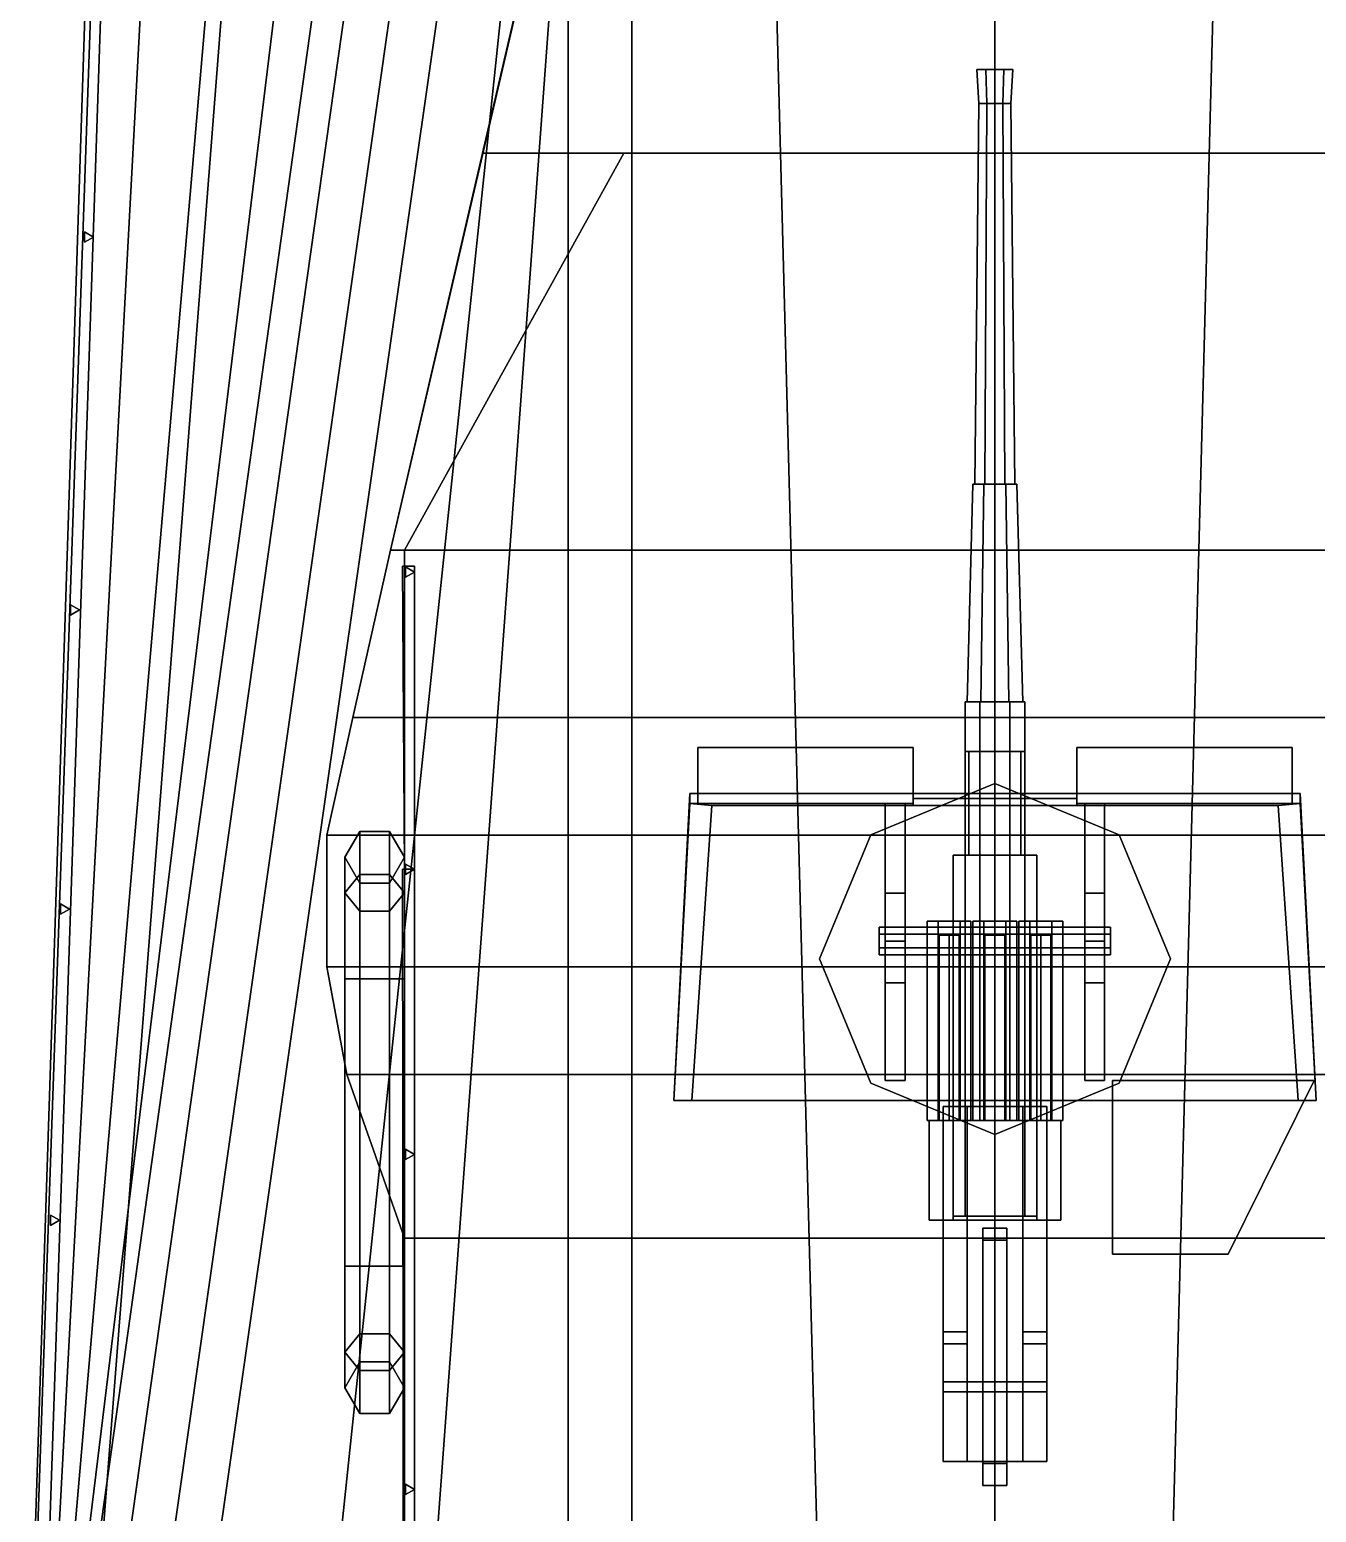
# Model space of a CAD drawing. Header units: millimetres. Extents: x -5 to 5, y -53 to 71.
# Drawn here: x -4.84 to 1.61, y 24.94 to 32.37 of the extents above; entities that cross this region are included whole.
import ezdxf

# ---------------------------------------------------------------- set-up
doc = ezdxf.new("R2010")
doc.units = ezdxf.units.MM
for name, color, linetype in [('boat', 3, 'Continuous'), ('gun', 1, 'Continuous'), ('r2', 6, 'Continuous'), ('sleeve', 5, 'Continuous'), ('turret', 2, 'Continuous')]:
    doc.layers.add(name, color=color, linetype=linetype)

msp = doc.modelspace()

# ---------------------------------------------------------------- linework, layer by layer
for points in [[(-2.57, 31.75, 7.61), (-1.96, 34.37, 8.42), (-2.36, 32.64, 8.26), (-3.03, 29.76, 7.5)], [(-3.03, 29.76, 7.5), (-2.36, 32.64, 8.26), (-1.96, 34.37, 8.42), (-2.57, 31.75, 7.61)], [(-2.57, 31.75, 7.61), (-1.96, 34.37, 8.42), (1.96, 34.37, 8.42), (2.57, 31.75, 7.61)], [(2.57, 31.75, 7.61), (1.96, 34.37, 8.42), (-1.96, 34.37, 8.42), (-2.57, 31.75, 7.61)], [(-4.53, 33.46, 5.33), (-4.23, 33.46, 4.51), (-4.74, 23.96, 4.15), (-4.84, 23.96, 5.29)], [(-3.8, 33.46, 5.48), (-4.53, 33.46, 5.33), (-4.84, 23.96, 5.29), (-4.54, 23.96, 5.34)], [(-4.23, 33.46, 4.51), (-3.87, 33.46, 3.31), (-4.69, 23.96, 2.83), (-4.74, 23.96, 4.15)], [(-3.87, 33.46, 3.31), (-3.49, 33.46, 1.33), (-4.65, 23.96, 1.33), (-4.69, 23.96, 2.83)], [(-3.49, 33.46, 1.33), (-3.28, 33.46, 0.07), (-4.61, 23.96, 0.07), (-4.65, 23.96, 1.33)], [(-3.28, 33.46, 0.07), (-3.12, 33.46, -0.54), (-4.46, 23.96, -0.54), (-4.61, 23.96, 0.07)], [(-2.14, 33.46, 5.55), (-3.8, 33.46, 5.48), (-4.54, 23.96, 5.34), (-2.14, 23.96, 5.44)], [(-3.12, 33.46, -0.54), (-2.89, 33.46, -1.2), (-4.24, 23.96, -1.2), (-4.46, 23.96, -0.54)], [(-2.89, 33.46, -1.2), (-2.65, 33.46, -1.58), (-4.01, 23.96, -1.58), (-4.24, 23.96, -1.2)], [(-2.65, 33.46, -1.58), (-2.37, 33.46, -1.92), (-3.37, 23.96, -2.08), (-4.01, 23.96, -1.58)], [(-2.37, 33.46, -1.92), (-2.16, 33.46, -2.13), (-2.86, 23.96, -2.34), (-3.37, 23.96, -2.08)], [(-2.16, 33.46, -2.13), (-1.82, 33.46, -2.34), (-1.82, 23.96, -2.62), (-2.86, 23.96, -2.34)], [(0, 33.46, 5.6), (-2.14, 33.46, 5.55), (-2.14, 23.96, 5.44), (0, 23.96, 5.46)], [(-1.82, 33.46, -2.34), (-1.12, 33.46, -2.65), (-0.87, 23.96, -2.79), (-1.82, 23.96, -2.62)], [(0, 23.96, -2.91), (-0.87, 23.96, -2.79), (-1.12, 33.46, -2.65), (0, 33.46, -2.91)], [(0, 33.46, -2.91), (1.12, 33.46, -2.65), (0.87, 23.96, -2.79), (0, 23.96, -2.91)], [(0, 23.96, 5.46), (2.14, 23.96, 5.44), (2.14, 33.46, 5.55), (0, 33.46, 5.6)], [(1.82, 23.96, -2.62), (0.87, 23.96, -2.79), (1.12, 33.46, -2.65), (1.82, 33.46, -2.34)], [(3.03, 29.76, 7.5), (2.57, 31.75, 7.61), (-2.57, 31.75, 7.61), (-3.03, 29.76, 7.5)], [(-3.03, 29.76, 7.5), (-2.57, 31.75, 7.61), (2.57, 31.75, 7.61), (3.03, 29.76, 7.5)], [(-1.86, 31.75, 7.61), (-1.86, 31.75, 5.45), (-2.96, 29.76, 5.45), (-2.96, 29.76, 7.5)], [(1.86, 31.75, 7.61), (1.86, 31.75, 5.45), (-1.86, 31.75, 5.45), (-1.86, 31.75, 7.61)], [(-3.22, 28.92, 7.5), (-3.03, 29.76, 7.5), (3.03, 29.76, 7.5), (3.22, 28.92, 7.5)], [(3.22, 28.92, 7.5), (3.03, 29.76, 7.5), (-3.03, 29.76, 7.5), (-3.22, 28.92, 7.5)], [(-2.96, 29.76, 7.5), (-2.96, 29.76, 5.45), (2.96, 29.76, 5.45), (2.96, 29.76, 7.5)], [(-2.96, 29.76, 7.5), (-2.96, 29.76, 5.45), (-2.96, 19.61, 5.32), (-2.96, 19.61, 7.5)], [(2.96, 29.76, 7.5), (2.96, 29.76, 5.45), (-2.96, 29.76, 5.45), (-2.96, 29.76, 7.5)], [(3.35, 28.33, 7.5), (3.22, 28.92, 7.5), (-3.22, 28.92, 7.5), (-3.35, 28.33, 7.5)], [(-3.35, 28.33, 7.5), (-3.22, 28.92, 7.5), (3.22, 28.92, 7.5), (3.35, 28.33, 7.5)], [(3.35, 27.67, 7.5), (3.35, 28.33, 7.5), (-3.35, 28.33, 7.5), (-3.35, 27.67, 7.5)], [(-3.35, 27.67, 7.5), (-3.35, 28.33, 7.5), (3.35, 28.33, 7.5), (3.35, 27.67, 7.5)], [(-3.25, 27.13, 7.5), (-3.35, 27.67, 7.5), (3.35, 27.67, 7.5), (3.25, 27.13, 7.5)], [(3.25, 27.13, 7.5), (3.35, 27.67, 7.5), (-3.35, 27.67, 7.5), (-3.25, 27.13, 7.5)], [(-2.96, 26.31, 7.5), (-3.25, 27.13, 7.5), (3.25, 27.13, 7.5), (2.96, 26.31, 7.5)], [(2.96, 26.31, 7.5), (3.25, 27.13, 7.5), (-3.25, 27.13, 7.5), (-2.96, 26.31, 7.5)], [(2.96, 22.11, 7.5), (2.96, 26.31, 7.5), (-2.96, 26.31, 7.5), (-2.96, 22.11, 7.5)]]:
    msp.add_3dface(points)
at = {"layer": 'boat'}
for points in [[(-3.26, 28.22, 6.27), (-3.185, 28.3499, 6.27), (-3.185, 28.1332, 5.7468), (-3.26, 28.0413, 5.8387)], [(-3.26, 28.0413, 6.7013), (-3.185, 28.1332, 6.7932), (-3.185, 28.3499, 6.27), (-3.26, 28.22, 6.27)], [(-3.185, 28.3499, 6.27), (-3.035, 28.3499, 6.27), (-3.035, 28.1332, 5.7468), (-3.185, 28.1332, 5.7468)], [(-3.185, 28.1332, 6.7932), (-3.035, 28.1332, 6.7932), (-3.035, 28.3499, 6.27), (-3.185, 28.3499, 6.27)], [(-3.035, 28.3499, 6.27), (-2.96, 28.22, 6.27), (-2.96, 28.0413, 5.8387), (-3.035, 28.1332, 5.7468)], [(-3.035, 28.1332, 6.7932), (-2.96, 28.0413, 6.7013), (-2.96, 28.22, 6.27), (-3.035, 28.3499, 6.27)], [(-3.185, 28.0901, 6.27), (-3.26, 28.22, 6.27), (-3.26, 28.0413, 5.8387), (-3.185, 27.9495, 5.9305)], [(-3.185, 27.9495, 6.6095), (-3.26, 28.0413, 6.7013), (-3.26, 28.22, 6.27), (-3.185, 28.0901, 6.27)], [(-2.96, 28.22, 6.27), (-3.035, 28.0901, 6.27), (-3.035, 27.9495, 5.9305), (-2.96, 28.0413, 5.8387)], [(-2.96, 28.0413, 6.7013), (-3.035, 27.9495, 6.6095), (-3.035, 28.0901, 6.27), (-2.96, 28.22, 6.27)], [(-3.26, 28.0413, 5.8387), (-3.185, 28.1332, 5.7468), (-3.185, 27.61, 5.5301), (-3.26, 27.61, 5.66)], [(-3.26, 27.61, 6.88), (-3.185, 27.61, 7.0099), (-3.185, 28.1332, 6.7932), (-3.26, 28.0413, 6.7013)], [(-3.185, 28.1332, 5.7468), (-3.035, 28.1332, 5.7468), (-3.035, 27.61, 5.5301), (-3.185, 27.61, 5.5301)], [(-3.185, 27.61, 7.0099), (-3.035, 27.61, 7.0099), (-3.035, 28.1332, 6.7932), (-3.185, 28.1332, 6.7932)], [(-3.035, 28.1332, 5.7468), (-2.96, 28.0413, 5.8387), (-2.96, 27.61, 5.66), (-3.035, 27.61, 5.5301)], [(-3.035, 27.61, 7.0099), (-2.96, 27.61, 6.88), (-2.96, 28.0413, 6.7013), (-3.035, 28.1332, 6.7932)], [(-3.185, 27.9495, 5.9305), (-3.26, 28.0413, 5.8387), (-3.26, 27.61, 5.66), (-3.185, 27.61, 5.7899)], [(-3.185, 27.61, 6.7501), (-3.26, 27.61, 6.88), (-3.26, 28.0413, 6.7013), (-3.185, 27.9495, 6.6095)], [(-3.035, 28.0901, 6.27), (-3.185, 28.0901, 6.27), (-3.185, 27.9495, 5.9305), (-3.035, 27.9495, 5.9305)], [(-3.035, 27.9495, 6.6095), (-3.185, 27.9495, 6.6095), (-3.185, 28.0901, 6.27), (-3.035, 28.0901, 6.27)], [(-3.035, 28.0901, 6.27), (-3.035, 27.9495, 5.9305), (-3.035, 27.9495, 6.6095), (-3.035, 28.0901, 6.27)], [(-3.035, 28.0901, 6.27), (-3.035, 27.9495, 6.6095), (-3.035, 27.9495, 5.9305), (-3.035, 28.0901, 6.27)], [(-2.96, 28.0413, 5.8387), (-3.035, 27.9495, 5.9305), (-3.035, 27.61, 5.7899), (-2.96, 27.61, 5.66)], [(-2.96, 27.61, 6.88), (-3.035, 27.61, 6.7501), (-3.035, 27.9495, 6.6095), (-2.96, 28.0413, 6.7013)], [(-3.035, 27.9495, 5.9305), (-3.185, 27.9495, 5.9305), (-3.185, 27.61, 5.7899), (-3.035, 27.61, 5.7899)], [(-3.035, 27.61, 6.7501), (-3.185, 27.61, 6.7501), (-3.185, 27.9495, 6.6095), (-3.035, 27.9495, 6.6095)], [(-3.035, 27.9495, 5.9305), (-3.035, 27.61, 5.7899), (-3.035, 27.61, 6.7501), (-3.035, 27.9495, 6.6095)], [(-3.035, 27.9495, 6.6095), (-3.035, 27.61, 6.7501), (-3.035, 27.61, 5.7899), (-3.035, 27.9495, 5.9305)], [(-3.26, 26.17, 5.66), (-3.185, 26.17, 5.7899), (-3.185, 27.61, 5.7899), (-3.26, 27.61, 5.66)], [(-3.185, 26.17, 5.5301), (-3.26, 26.17, 5.66), (-3.26, 27.61, 5.66), (-3.185, 27.61, 5.5301)], [(-3.26, 26.17, 6.88), (-3.185, 26.17, 7.0099), (-3.185, 27.61, 7.0099), (-3.26, 27.61, 6.88)], [(-3.185, 26.17, 6.7501), (-3.26, 26.17, 6.88), (-3.26, 27.61, 6.88), (-3.185, 27.61, 6.7501)], [(-3.185, 26.17, 5.7899), (-3.035, 26.17, 5.7899), (-3.035, 27.61, 5.7899), (-3.185, 27.61, 5.7899)], [(-3.035, 26.17, 5.5301), (-3.185, 26.17, 5.5301), (-3.185, 27.61, 5.5301), (-3.035, 27.61, 5.5301)], [(-3.035, 26.17, 6.7501), (-3.185, 26.17, 6.7501), (-3.185, 27.61, 6.7501), (-3.035, 27.61, 6.7501)], [(-3.185, 26.17, 7.0099), (-3.035, 26.17, 7.0099), (-3.035, 27.61, 7.0099), (-3.185, 27.61, 7.0099)], [(-3.035, 26.17, 5.7899), (-3.035, 27.61, 5.7899), (-3.035, 27.61, 6.7501), (-3.035, 26.17, 6.7501)], [(-3.035, 26.17, 6.7501), (-3.035, 27.61, 6.7501), (-3.035, 27.61, 5.7899), (-3.035, 26.17, 5.7899)], [(-3.035, 26.17, 5.7899), (-2.96, 26.17, 5.66), (-2.96, 27.61, 5.66), (-3.035, 27.61, 5.7899)], [(-2.96, 26.17, 5.66), (-3.035, 26.17, 5.5301), (-3.035, 27.61, 5.5301), (-2.96, 27.61, 5.66)], [(-3.035, 26.17, 7.0099), (-2.96, 26.17, 6.88), (-2.96, 27.61, 6.88), (-3.035, 27.61, 7.0099)], [(-2.96, 26.17, 6.88), (-3.035, 26.17, 6.7501), (-3.035, 27.61, 6.7501), (-2.96, 27.61, 6.88)], [(-3.185, 25.8305, 6.6095), (-3.26, 25.7387, 6.7013), (-3.26, 26.17, 6.88), (-3.185, 26.17, 6.7501)], [(-3.185, 26.17, 5.7899), (-3.26, 26.17, 5.66), (-3.26, 25.7387, 5.8387), (-3.185, 25.8305, 5.9305)], [(-3.26, 26.17, 5.66), (-3.185, 26.17, 5.5301), (-3.185, 25.6468, 5.7468), (-3.26, 25.7387, 5.8387)], [(-3.26, 25.7387, 6.7013), (-3.185, 25.6468, 6.7932), (-3.185, 26.17, 7.0099), (-3.26, 26.17, 6.88)], [(-3.035, 25.8305, 6.6095), (-3.185, 25.8305, 6.6095), (-3.185, 26.17, 6.7501), (-3.035, 26.17, 6.7501)], [(-3.035, 26.17, 5.7899), (-3.185, 26.17, 5.7899), (-3.185, 25.8305, 5.9305), (-3.035, 25.8305, 5.9305)], [(-3.185, 26.17, 5.5301), (-3.035, 26.17, 5.5301), (-3.035, 25.6468, 5.7468), (-3.185, 25.6468, 5.7468)], [(-3.185, 25.6468, 6.7932), (-3.035, 25.6468, 6.7932), (-3.035, 26.17, 7.0099), (-3.185, 26.17, 7.0099)], [(-2.96, 25.7387, 6.7013), (-3.035, 25.8305, 6.6095), (-3.035, 26.17, 6.7501), (-2.96, 26.17, 6.88)], [(-2.96, 26.17, 5.66), (-3.035, 26.17, 5.7899), (-3.035, 25.8305, 5.9305), (-2.96, 25.7387, 5.8387)], [(-3.035, 25.8305, 6.6095), (-3.035, 26.17, 6.7501), (-3.035, 26.17, 5.7899), (-3.035, 25.8305, 5.9305)], [(-3.035, 25.8305, 5.9305), (-3.035, 26.17, 5.7899), (-3.035, 26.17, 6.7501), (-3.035, 25.8305, 6.6095)], [(-3.035, 26.17, 5.5301), (-2.96, 26.17, 5.66), (-2.96, 25.7387, 5.8387), (-3.035, 25.6468, 5.7468)], [(-3.035, 25.6468, 6.7932), (-2.96, 25.7387, 6.7013), (-2.96, 26.17, 6.88), (-3.035, 26.17, 7.0099)], [(-3.185, 25.8305, 5.9305), (-3.26, 25.7387, 5.8387), (-3.26, 25.56, 6.27), (-3.185, 25.6899, 6.27)], [(-3.185, 25.6899, 6.27), (-3.26, 25.56, 6.27), (-3.26, 25.7387, 6.7013), (-3.185, 25.8305, 6.6095)], [(-3.035, 25.8305, 5.9305), (-3.185, 25.8305, 5.9305), (-3.185, 25.6899, 6.27), (-3.035, 25.6899, 6.27)], [(-3.035, 25.6899, 6.27), (-3.185, 25.6899, 6.27), (-3.185, 25.8305, 6.6095), (-3.035, 25.8305, 6.6095)], [(-2.96, 25.7387, 5.8387), (-3.035, 25.8305, 5.9305), (-3.035, 25.6899, 6.27), (-2.96, 25.56, 6.27)], [(-3.035, 25.6899, 6.27), (-3.035, 25.8305, 5.9305), (-3.035, 25.8305, 6.6095), (-3.035, 25.6899, 6.27)], [(-3.035, 25.6899, 6.27), (-3.035, 25.8305, 6.6095), (-3.035, 25.8305, 5.9305), (-3.035, 25.6899, 6.27)], [(-2.96, 25.56, 6.27), (-3.035, 25.6899, 6.27), (-3.035, 25.8305, 6.6095), (-2.96, 25.7387, 6.7013)], [(-3.26, 25.7387, 5.8387), (-3.185, 25.6468, 5.7468), (-3.185, 25.4301, 6.27), (-3.26, 25.56, 6.27)], [(-3.26, 25.56, 6.27), (-3.185, 25.4301, 6.27), (-3.185, 25.6468, 6.7932), (-3.26, 25.7387, 6.7013)], [(-3.035, 25.6468, 5.7468), (-2.96, 25.7387, 5.8387), (-2.96, 25.56, 6.27), (-3.035, 25.4301, 6.27)], [(-3.035, 25.4301, 6.27), (-2.96, 25.56, 6.27), (-2.96, 25.7387, 6.7013), (-3.035, 25.6468, 6.7932)], [(-3.185, 25.6468, 5.7468), (-3.035, 25.6468, 5.7468), (-3.035, 25.4301, 6.27), (-3.185, 25.4301, 6.27)], [(-3.185, 25.4301, 6.27), (-3.035, 25.4301, 6.27), (-3.035, 25.6468, 6.7932), (-3.185, 25.6468, 6.7932)]]:
    msp.add_3dface(points, dxfattribs=at)
at = {"layer": 'gun'}
for points in [[(-0.045, 32.17, 9.0779), (-0.09, 32.17, 9), (-0.08, 32, 9), (-0.04, 32, 9.0693)], [(-0.09, 32.17, 9), (-0.045, 32.17, 8.9221), (-0.04, 32, 8.9307), (-0.08, 32, 9)], [(0.09, 32.17, 9), (-0.09, 32.17, 9), (-0.045, 32.17, 9.0779), (0.045, 32.17, 9.0779)], [(0.045, 32.17, 8.9221), (-0.045, 32.17, 8.9221), (-0.09, 32.17, 9), (0.09, 32.17, 9)], [(0.045, 32.17, 9.0779), (-0.045, 32.17, 9.0779), (-0.04, 32, 9.0693), (0.04, 32, 9.0693)], [(-0.045, 32.17, 8.9221), (0.045, 32.17, 8.9221), (0.04, 32, 8.9307), (-0.04, 32, 8.9307)], [(0.09, 32.17, 9), (0.045, 32.17, 9.0779), (0.04, 32, 9.0693), (0.08, 32, 9)], [(0.045, 32.17, 8.9221), (0.09, 32.17, 9), (0.08, 32, 9), (0.04, 32, 8.9307)], [(-0.04, 32, 9.0693), (-0.08, 32, 9), (-0.1, 30.09, 9), (-0.05, 30.09, 9.0866)], [(-0.08, 32, 9), (-0.04, 32, 8.9307), (-0.05, 30.09, 8.9134), (-0.1, 30.09, 9)], [(0.04, 32, 9.0693), (-0.04, 32, 9.0693), (-0.05, 30.09, 9.0866), (0.05, 30.09, 9.0866)], [(-0.04, 32, 8.9307), (0.04, 32, 8.9307), (0.05, 30.09, 8.9134), (-0.05, 30.09, 8.9134)], [(0.08, 32, 9), (0.04, 32, 9.0693), (0.05, 30.09, 9.0866), (0.1, 30.09, 9)], [(0.04, 32, 8.9307), (0.08, 32, 9), (0.1, 30.09, 9), (0.05, 30.09, 8.9134)], [(-0.055, 30.09, 9.0953), (-0.11, 30.09, 9), (-0.14, 29, 9), (-0.07, 29, 9.1212)], [(-0.11, 30.09, 9), (-0.055, 30.09, 8.9047), (-0.07, 29, 8.8788), (-0.14, 29, 9)], [(0.055, 30.09, 8.9047), (-0.055, 30.09, 8.9047), (-0.11, 30.09, 9), (0.11, 30.09, 9)], [(0.11, 30.09, 9), (-0.11, 30.09, 9), (-0.055, 30.09, 9.0953), (0.055, 30.09, 9.0953)], [(0.055, 30.09, 9.0953), (-0.055, 30.09, 9.0953), (-0.07, 29, 9.1212), (0.07, 29, 9.1212)], [(-0.055, 30.09, 8.9047), (0.055, 30.09, 8.9047), (0.07, 29, 8.8788), (-0.07, 29, 8.8788)], [(0.11, 30.09, 9), (0.055, 30.09, 9.0953), (0.07, 29, 9.1212), (0.14, 29, 9)], [(0.055, 30.09, 8.9047), (0.11, 30.09, 9), (0.14, 29, 9), (0.07, 29, 8.8788)], [(0.15, 29, 9), (-0.15, 29, 9), (-0.075, 29, 9.1299), (0.075, 29, 9.1299)], [(0.075, 29, 8.8701), (-0.075, 29, 8.8701), (-0.15, 29, 9), (0.15, 29, 9)], [(-0.075, 29, 9.1299), (-0.15, 29, 9), (-0.15, 26.9, 9), (-0.075, 26.9, 9.1299)], [(-0.15, 29, 9), (-0.075, 29, 8.8701), (-0.075, 26.9, 8.8701), (-0.15, 26.9, 9)], [(0.075, 29, 9.1299), (-0.075, 29, 9.1299), (-0.075, 26.9, 9.1299), (0.075, 26.9, 9.1299)], [(-0.075, 29, 8.8701), (0.075, 29, 8.8701), (0.075, 26.9, 8.8701), (-0.075, 26.9, 8.8701)], [(0.15, 29, 9), (0.075, 29, 9.1299), (0.075, 26.9, 9.1299), (0.15, 26.9, 9)], [(0.075, 29, 8.8701), (0.15, 29, 9), (0.15, 26.9, 9), (0.075, 26.9, 8.8701)], [(-0.23, 27.83, 8.84), (-0.28, 27.83, 8.79), (-0.28, 26.9, 8.79), (-0.23, 26.9, 8.84)], [(-0.28, 27.83, 8.79), (-0.23, 27.83, 8.74), (-0.23, 26.9, 8.74), (-0.28, 26.9, 8.79)], [(-0.18, 27.83, 8.79), (-0.23, 27.83, 8.84), (-0.23, 26.9, 8.84), (-0.18, 26.9, 8.79)], [(-0.23, 27.83, 8.74), (-0.18, 27.83, 8.79), (-0.18, 26.9, 8.79), (-0.23, 26.9, 8.74)], [(0, 27.83, 9.36), (-0.05, 27.83, 9.31), (-0.05, 26.9, 9.31), (0, 26.9, 9.36)], [(-0.05, 27.83, 9.31), (0, 27.83, 9.26), (0, 26.9, 9.26), (-0.05, 26.9, 9.31)], [(0.05, 27.83, 9.31), (0, 27.83, 9.36), (0, 26.9, 9.36), (0.05, 26.9, 9.31)], [(0, 27.83, 9.26), (0.05, 27.83, 9.31), (0.05, 26.9, 9.31), (0, 26.9, 9.26)], [(0.23, 27.83, 8.84), (0.18, 27.83, 8.79), (0.18, 26.9, 8.79), (0.23, 26.9, 8.84)], [(0.18, 27.83, 8.79), (0.23, 27.83, 8.74), (0.23, 26.9, 8.74), (0.18, 26.9, 8.79)], [(0.28, 27.83, 8.79), (0.23, 27.83, 8.84), (0.23, 26.9, 8.84), (0.28, 26.9, 8.79)], [(0.23, 27.83, 8.74), (0.28, 27.83, 8.79), (0.28, 26.9, 8.79), (0.23, 26.9, 8.74)], [(0.33, 26.9, 8.7), (0.33, 26.4, 8.7), (-0.33, 26.4, 8.7), (-0.33, 26.9, 8.7)], [(0.33, 26.9, 8.84), (0.33, 26.9, 8.7), (-0.33, 26.9, 8.7), (-0.33, 26.9, 8.84)], [(-0.33, 26.9, 8.7), (-0.33, 26.4, 8.7), (-0.33, 26.4, 8.84), (-0.33, 26.9, 8.84)], [(-0.33, 26.9, 8.84), (-0.33, 26.4, 8.84), (-0.21, 26.4, 8.84), (-0.21, 26.9, 8.84)], [(0.21, 26.9, 9.21), (0.21, 26.9, 8.84), (-0.21, 26.9, 8.84), (-0.21, 26.9, 9.21)], [(0.15, 26.9, 9.43), (0.21, 26.9, 9.21), (-0.21, 26.9, 9.21), (-0.15, 26.9, 9.43)], [(-0.21, 26.9, 8.84), (-0.21, 26.4, 8.84), (-0.21, 26.4, 9.21), (-0.21, 26.9, 9.21)], [(-0.21, 26.9, 9.21), (-0.21, 26.42, 9.21), (-0.15, 26.42, 9.43), (-0.15, 26.9, 9.43)], [(-0.15, 26.9, 9.43), (-0.15, 26.42, 9.43), (0.15, 26.42, 9.43), (0.15, 26.9, 9.43)], [(0.15, 26.42, 9.43), (0.21, 26.42, 9.21), (0.21, 26.9, 9.21), (0.15, 26.9, 9.43)], [(0.21, 26.4, 9.21), (0.21, 26.4, 8.84), (0.21, 26.9, 8.84), (0.21, 26.9, 9.21)], [(0.21, 26.9, 8.84), (0.21, 26.4, 8.84), (0.33, 26.4, 8.84), (0.33, 26.9, 8.84)], [(0.33, 26.4, 8.84), (0.33, 26.4, 8.7), (0.33, 26.9, 8.7), (0.33, 26.9, 8.84)], [(-0.33, 26.4, 8.84), (-0.33, 26.4, 8.7), (0.33, 26.4, 8.7), (0.33, 26.4, 8.84)], [(-0.21, 26.42, 9.21), (-0.21, 26.4, 9.21), (0.21, 26.4, 9.21), (0.21, 26.42, 9.21)], [(-0.15, 26.42, 9.43), (-0.21, 26.42, 9.21), (0.21, 26.42, 9.21), (0.15, 26.42, 9.43)], [(-0.21, 26.4, 9.21), (-0.21, 26.4, 8.84), (0.21, 26.4, 8.84), (0.21, 26.4, 9.21)]]:
    msp.add_3dface(points, dxfattribs=at)
at = {"layer": 'r2'}
for points in [[(-4.8, 24.82, 6.35), (-4.52, 32.87, 6.35), (-4.47, 32.87, 6.35), (-4.74, 24.82, 6.35)], [(-4.74, 24.82, 6.35), (-4.47, 32.87, 6.35), (-4.52, 32.87, 6.35), (-4.8, 24.82, 6.35)], [(-4.565, 31.304, 5.43), (-4.565, 31.356, 5.43), (-4.565, 31.356, 6.35), (-4.565, 31.304, 6.35)], [(-4.565, 31.356, 5.43), (-4.52, 31.33, 5.43), (-4.52, 31.33, 6.35), (-4.565, 31.356, 6.35)], [(-4.52, 31.33, 5.43), (-4.565, 31.304, 5.43), (-4.565, 31.304, 6.35), (-4.52, 31.33, 6.35)], [(-2.91, 28.16, 8.42), (-2.91, 29.68, 8.5), (-2.97, 29.68, 8.5), (-2.96, 28.16, 8.42)], [(-2.96, 28.16, 8.42), (-2.97, 29.68, 8.5), (-2.91, 29.68, 8.5), (-2.91, 28.16, 8.42)], [(-2.955, 29.676, 7.5), (-2.91, 29.65, 7.5), (-2.91, 29.65, 8.5), (-2.955, 29.676, 8.5)], [(-2.955, 29.624, 7.5), (-2.955, 29.676, 7.5), (-2.955, 29.676, 8.5), (-2.955, 29.624, 8.5)], [(-2.91, 29.65, 7.5), (-2.955, 29.624, 7.5), (-2.955, 29.624, 8.5), (-2.91, 29.65, 8.5)], [(-4.635, 29.434, 5.43), (-4.635, 29.486, 5.43), (-4.635, 29.486, 6.35), (-4.635, 29.434, 6.35)], [(-4.635, 29.486, 5.43), (-4.59, 29.46, 5.43), (-4.59, 29.46, 6.35), (-4.635, 29.486, 6.35)], [(-4.59, 29.46, 5.43), (-4.635, 29.434, 5.43), (-4.635, 29.434, 6.35), (-4.59, 29.46, 6.35)], [(-2.955, 28.186, 7.5), (-2.91, 28.16, 7.5), (-2.91, 28.16, 8.42), (-2.955, 28.186, 8.42)], [(-2.955, 28.134, 7.5), (-2.955, 28.186, 7.5), (-2.955, 28.186, 8.42), (-2.955, 28.134, 8.42)], [(-2.91, 20.22, 8.42), (-2.91, 28.16, 8.42), (-2.97, 28.16, 8.42), (-2.96, 20.22, 8.42)], [(-2.96, 20.22, 8.42), (-2.97, 28.16, 8.42), (-2.91, 28.16, 8.42), (-2.91, 20.22, 8.42)], [(-2.91, 28.16, 7.5), (-2.955, 28.134, 7.5), (-2.955, 28.134, 8.42), (-2.91, 28.16, 8.42)], [(-4.685, 27.986, 5.43), (-4.64, 27.96, 5.43), (-4.64, 27.96, 6.35), (-4.685, 27.986, 6.35)], [(-4.685, 27.934, 5.43), (-4.685, 27.986, 5.43), (-4.685, 27.986, 6.35), (-4.685, 27.934, 6.35)], [(-4.64, 27.96, 5.43), (-4.685, 27.934, 5.43), (-4.685, 27.934, 6.35), (-4.64, 27.96, 6.35)], [(-2.955, 26.704, 7.5), (-2.955, 26.756, 7.5), (-2.955, 26.756, 8.42), (-2.955, 26.704, 8.42)], [(-2.955, 26.756, 7.5), (-2.91, 26.73, 7.5), (-2.91, 26.73, 8.42), (-2.955, 26.756, 8.42)], [(-2.91, 26.73, 7.5), (-2.955, 26.704, 7.5), (-2.955, 26.704, 8.42), (-2.91, 26.73, 8.42)], [(-4.735, 26.374, 5.43), (-4.735, 26.426, 5.43), (-4.735, 26.426, 6.35), (-4.735, 26.374, 6.35)], [(-4.735, 26.426, 5.43), (-4.69, 26.4, 5.43), (-4.69, 26.4, 6.35), (-4.735, 26.426, 6.35)], [(-4.69, 26.4, 5.43), (-4.735, 26.374, 5.43), (-4.735, 26.374, 6.35), (-4.69, 26.4, 6.35)], [(-2.955, 25.076, 7.5), (-2.91, 25.05, 7.5), (-2.91, 25.05, 8.42), (-2.955, 25.076, 8.42)], [(-2.955, 25.024, 7.5), (-2.955, 25.076, 7.5), (-2.955, 25.076, 8.42), (-2.955, 25.024, 8.42)], [(-2.91, 25.05, 7.5), (-2.955, 25.024, 7.5), (-2.955, 25.024, 8.42), (-2.91, 25.05, 8.42)]]:
    msp.add_3dface(points, dxfattribs=at)
at = {"layer": 'sleeve'}
for points in [[(0.15, 29, 8.87), (0.15, 29, 8.6), (-0.15, 29, 8.6), (-0.15, 29, 8.87)], [(0.15, 29, 8.6), (0.15, 28.75, 8.6), (-0.15, 28.75, 8.6), (-0.15, 29, 8.6)], [(-0.15, 29, 8.87), (-0.15, 28.75, 8.87), (0.15, 28.75, 8.87), (0.15, 29, 8.87)], [(-0.15, 29, 8.6), (-0.15, 28.75, 8.6), (-0.15, 28.75, 8.87), (-0.15, 29, 8.87)], [(0.15, 28.75, 8.87), (0.15, 28.75, 8.6), (0.15, 29, 8.6), (0.15, 29, 8.87)], [(-0.15, 28.75, 8.87), (-0.15, 28.75, 8.6), (0.15, 28.75, 8.6), (0.15, 28.75, 8.87)], [(0.13, 28.75, 8.64), (0.13, 28.23, 8.64), (-0.13, 28.23, 8.64), (-0.13, 28.75, 8.64)], [(-0.13, 28.75, 8.81), (-0.13, 28.23, 8.81), (0.13, 28.23, 8.81), (0.13, 28.75, 8.81)], [(-0.13, 28.75, 8.64), (-0.13, 28.23, 8.64), (-0.13, 28.23, 8.81), (-0.13, 28.75, 8.81)], [(0.13, 28.23, 8.81), (0.13, 28.23, 8.64), (0.13, 28.75, 8.64), (0.13, 28.75, 8.81)], [(0.21, 28.23, 8.46), (0.21, 26.97, 8.46), (-0.21, 26.97, 8.46), (-0.21, 28.23, 8.46)], [(-0.21, 28.23, 9.21), (-0.21, 26.9, 9.21), (0.21, 26.9, 9.21), (0.21, 28.23, 9.21)], [(0.21, 28.23, 9.21), (0.21, 28.23, 8.46), (-0.21, 28.23, 8.46), (-0.21, 28.23, 9.21)], [(-0.21, 28.23, 8.46), (-0.21, 26.97, 8.46), (-0.21, 26.97, 8.71), (-0.21, 28.23, 8.71)], [(-0.21, 28.23, 8.71), (-0.21, 26.9, 8.71), (-0.21, 26.9, 9.21), (-0.21, 28.23, 9.21)], [(0.21, 26.97, 8.71), (0.21, 26.97, 8.46), (0.21, 28.23, 8.46), (0.21, 28.23, 8.71)], [(0.21, 26.9, 9.21), (0.21, 26.9, 8.71), (0.21, 28.23, 8.71), (0.21, 28.23, 9.21)], [(-0.285, 27.9, 8.8853), (-0.34, 27.9, 8.79), (-0.34, 26.9, 8.79), (-0.285, 26.9, 8.8853)], [(-0.34, 27.9, 8.79), (-0.285, 27.9, 8.6947), (-0.285, 26.9, 8.6947), (-0.34, 26.9, 8.79)], [(-0.12, 27.9, 8.79), (-0.34, 27.9, 8.79), (-0.285, 27.9, 8.8853), (-0.175, 27.9, 8.8853)], [(-0.175, 27.9, 8.6947), (-0.285, 27.9, 8.6947), (-0.34, 27.9, 8.79), (-0.12, 27.9, 8.79)], [(-0.175, 27.9, 8.8853), (-0.285, 27.9, 8.8853), (-0.285, 26.9, 8.8853), (-0.175, 26.9, 8.8853)], [(-0.285, 27.9, 8.6947), (-0.175, 27.9, 8.6947), (-0.175, 26.9, 8.6947), (-0.285, 26.9, 8.6947)], [(-0.12, 27.9, 8.79), (-0.175, 27.9, 8.8853), (-0.175, 26.9, 8.8853), (-0.12, 26.9, 8.79)], [(-0.175, 27.9, 8.6947), (-0.12, 27.9, 8.79), (-0.12, 26.9, 8.79), (-0.175, 26.9, 8.6947)], [(-0.055, 27.9, 9.4053), (-0.11, 27.9, 9.31), (-0.11, 26.9, 9.31), (-0.055, 26.9, 9.4053)], [(-0.11, 27.9, 9.31), (-0.055, 27.9, 9.2147), (-0.055, 26.9, 9.2147), (-0.11, 26.9, 9.31)], [(0.11, 27.9, 9.31), (-0.11, 27.9, 9.31), (-0.055, 27.9, 9.4053), (0.055, 27.9, 9.4053)], [(0.055, 27.9, 9.2147), (-0.055, 27.9, 9.2147), (-0.11, 27.9, 9.31), (0.11, 27.9, 9.31)], [(0.055, 27.9, 9.4053), (-0.055, 27.9, 9.4053), (-0.055, 26.9, 9.4053), (0.055, 26.9, 9.4053)], [(-0.055, 27.9, 9.2147), (0.055, 27.9, 9.2147), (0.055, 26.9, 9.2147), (-0.055, 26.9, 9.2147)], [(0.11, 27.9, 9.31), (0.055, 27.9, 9.4053), (0.055, 26.9, 9.4053), (0.11, 26.9, 9.31)], [(0.055, 27.9, 9.2147), (0.11, 27.9, 9.31), (0.11, 26.9, 9.31), (0.055, 26.9, 9.2147)], [(0.175, 27.9, 8.8853), (0.12, 27.9, 8.79), (0.12, 26.9, 8.79), (0.175, 26.9, 8.8853)], [(0.12, 27.9, 8.79), (0.175, 27.9, 8.6947), (0.175, 26.9, 8.6947), (0.12, 26.9, 8.79)], [(0.285, 27.9, 8.6947), (0.175, 27.9, 8.6947), (0.12, 27.9, 8.79), (0.34, 27.9, 8.79)], [(0.34, 27.9, 8.79), (0.12, 27.9, 8.79), (0.175, 27.9, 8.8853), (0.285, 27.9, 8.8853)], [(0.285, 27.9, 8.8853), (0.175, 27.9, 8.8853), (0.175, 26.9, 8.8853), (0.285, 26.9, 8.8853)], [(0.175, 27.9, 8.6947), (0.285, 27.9, 8.6947), (0.285, 26.9, 8.6947), (0.175, 26.9, 8.6947)], [(0.34, 27.9, 8.79), (0.285, 27.9, 8.8853), (0.285, 26.9, 8.8853), (0.34, 26.9, 8.79)], [(0.285, 27.9, 8.6947), (0.34, 27.9, 8.79), (0.34, 26.9, 8.79), (0.285, 26.9, 8.6947)], [(0.58, 27.835, 9.0606), (0.58, 27.87, 9), (-0.58, 27.87, 9), (-0.58, 27.835, 9.0606)], [(0.58, 27.87, 9), (0.58, 27.835, 8.9394), (-0.58, 27.835, 8.9394), (-0.58, 27.87, 9)], [(-0.58, 27.765, 9.0606), (-0.58, 27.835, 9.0606), (-0.58, 27.87, 9), (-0.58, 27.73, 9)], [(-0.58, 27.73, 9), (-0.58, 27.87, 9), (-0.58, 27.835, 8.9394), (-0.58, 27.765, 8.9394)], [(0.58, 27.765, 9.0606), (0.58, 27.835, 9.0606), (-0.58, 27.835, 9.0606), (-0.58, 27.765, 9.0606)], [(0.58, 27.835, 8.9394), (0.58, 27.765, 8.9394), (-0.58, 27.765, 8.9394), (-0.58, 27.835, 8.9394)], [(0.58, 27.73, 9), (0.58, 27.87, 9), (0.58, 27.835, 9.0606), (0.58, 27.765, 9.0606)], [(0.58, 27.765, 8.9394), (0.58, 27.835, 8.9394), (0.58, 27.87, 9), (0.58, 27.73, 9)], [(0.58, 27.73, 9), (0.58, 27.765, 9.0606), (-0.58, 27.765, 9.0606), (-0.58, 27.73, 9)], [(0.58, 27.765, 8.9394), (0.58, 27.73, 9), (-0.58, 27.73, 9), (-0.58, 27.765, 8.9394)], [(-0.26, 26.97, 8.62), (-0.26, 25.84, 8.62), (-0.14, 25.84, 8.62), (-0.14, 26.97, 8.62)], [(-0.26, 26.97, 8.47), (-0.26, 25.78, 8.47), (-0.26, 25.84, 8.62), (-0.26, 26.97, 8.62)], [(-0.14, 26.97, 8.47), (-0.14, 25.78, 8.47), (-0.26, 25.78, 8.47), (-0.26, 26.97, 8.47)], [(-0.21, 26.97, 8.71), (-0.21, 26.97, 8.46), (0.21, 26.97, 8.46), (0.21, 26.97, 8.71)], [(0.21, 26.97, 8.71), (0.21, 26.9, 8.71), (-0.21, 26.9, 8.71), (-0.21, 26.97, 8.71)], [(-0.14, 25.84, 8.62), (-0.14, 25.78, 8.47), (-0.14, 26.97, 8.47), (-0.14, 26.97, 8.62)], [(0.26, 26.97, 8.47), (0.26, 25.78, 8.47), (0.14, 25.78, 8.47), (0.14, 26.97, 8.47)], [(0.14, 26.97, 8.47), (0.14, 25.78, 8.47), (0.14, 25.84, 8.62), (0.14, 26.97, 8.62)], [(0.14, 26.97, 8.62), (0.14, 25.84, 8.62), (0.26, 25.84, 8.62), (0.26, 26.97, 8.62)], [(0.26, 25.84, 8.62), (0.26, 25.78, 8.47), (0.26, 26.97, 8.47), (0.26, 26.97, 8.62)], [(-0.175, 26.9, 8.8853), (-0.285, 26.9, 8.8853), (-0.34, 26.9, 8.79), (-0.12, 26.9, 8.79)], [(-0.12, 26.9, 8.79), (-0.34, 26.9, 8.79), (-0.285, 26.9, 8.6947), (-0.175, 26.9, 8.6947)], [(-0.21, 26.9, 9.21), (-0.21, 26.9, 8.71), (0.21, 26.9, 8.71), (0.21, 26.9, 9.21)], [(0.055, 26.9, 9.4053), (-0.055, 26.9, 9.4053), (-0.11, 26.9, 9.31), (0.11, 26.9, 9.31)], [(0.11, 26.9, 9.31), (-0.11, 26.9, 9.31), (-0.055, 26.9, 9.2147), (0.055, 26.9, 9.2147)], [(0.34, 26.9, 8.79), (0.12, 26.9, 8.79), (0.175, 26.9, 8.6947), (0.285, 26.9, 8.6947)], [(0.285, 26.9, 8.8853), (0.175, 26.9, 8.8853), (0.12, 26.9, 8.79), (0.34, 26.9, 8.79)], [(0.06, 26.36, 9.03), (0.06, 26.36, 8.92), (-0.06, 26.36, 8.92), (-0.06, 26.36, 9.03)], [(0.06, 26.36, 8.92), (0.06, 26.3, 8.92), (-0.06, 26.3, 8.92), (-0.06, 26.36, 8.92)], [(-0.06, 26.36, 9.03), (-0.06, 25.07, 9.03), (0.06, 25.07, 9.03), (0.06, 26.36, 9.03)], [(-0.06, 26.36, 8.92), (-0.06, 25.07, 8.92), (-0.06, 25.07, 9.03), (-0.06, 26.36, 9.03)], [(0.06, 25.07, 9.03), (0.06, 25.07, 8.92), (0.06, 26.36, 8.92), (0.06, 26.36, 9.03)], [(0.06, 26.3, 8.92), (0.06, 26.3, 8.77), (-0.06, 26.3, 8.77), (-0.06, 26.3, 8.92)], [(-0.06, 26.3, 8.77), (-0.06, 25.18, 8.77), (-0.06, 25.18, 8.92), (-0.06, 26.3, 8.92)], [(0.06, 26.3, 8.77), (0.06, 25.18, 8.77), (-0.06, 25.18, 8.77), (-0.06, 26.3, 8.77)], [(0.06, 25.18, 8.92), (0.06, 25.18, 8.77), (0.06, 26.3, 8.77), (0.06, 26.3, 8.92)], [(-0.26, 25.78, 8.47), (-0.26, 25.19, 8.75), (-0.26, 25.59, 8.74), (-0.26, 25.84, 8.62)], [(-0.26, 25.84, 8.62), (-0.26, 25.59, 8.74), (-0.14, 25.59, 8.74), (-0.14, 25.84, 8.62)], [(-0.14, 25.59, 8.74), (-0.14, 25.19, 8.75), (-0.14, 25.78, 8.47), (-0.14, 25.84, 8.62)], [(0.14, 25.78, 8.47), (0.14, 25.19, 8.75), (0.14, 25.59, 8.74), (0.14, 25.84, 8.62)], [(0.14, 25.84, 8.62), (0.14, 25.59, 8.74), (0.26, 25.59, 8.74), (0.26, 25.84, 8.62)], [(0.26, 25.59, 8.74), (0.26, 25.19, 8.75), (0.26, 25.78, 8.47), (0.26, 25.84, 8.62)], [(-0.14, 25.78, 8.47), (-0.14, 25.19, 8.75), (-0.26, 25.19, 8.75), (-0.26, 25.78, 8.47)], [(0.26, 25.78, 8.47), (0.26, 25.19, 8.75), (0.14, 25.19, 8.75), (0.14, 25.78, 8.47)], [(-0.26, 25.59, 8.74), (-0.26, 25.54, 8.83), (0.26, 25.54, 8.83), (0.26, 25.59, 8.74)], [(-0.26, 25.19, 8.75), (-0.26, 25.19, 8.89), (-0.26, 25.54, 8.83), (-0.26, 25.59, 8.74)], [(0.14, 25.59, 8.74), (0.14, 25.19, 8.75), (-0.14, 25.19, 8.75), (-0.14, 25.59, 8.74)], [(0.26, 25.54, 8.83), (0.26, 25.19, 8.89), (0.26, 25.19, 8.75), (0.26, 25.59, 8.74)], [(-0.26, 25.54, 8.83), (-0.26, 25.19, 8.89), (0.26, 25.19, 8.89), (0.26, 25.54, 8.83)], [(0.26, 25.19, 8.75), (0.26, 25.19, 8.89), (-0.26, 25.19, 8.89), (-0.26, 25.19, 8.75)], [(-0.06, 25.18, 8.92), (-0.06, 25.18, 8.77), (0.06, 25.18, 8.77), (0.06, 25.18, 8.92)], [(0.06, 25.18, 8.92), (0.06, 25.07, 8.92), (-0.06, 25.07, 8.92), (-0.06, 25.18, 8.92)], [(-0.06, 25.07, 9.03), (-0.06, 25.07, 8.92), (0.06, 25.07, 8.92), (0.06, 25.07, 9.03)]]:
    msp.add_3dface(points, dxfattribs=at)
at = {"layer": 'turret'}
for points in [[(-0.41, 28.77, 7.65), (-0.41, 28.54, 7.65), (-1.49, 28.54, 7.65), (-1.49, 28.77, 7.65)], [(-1.49, 28.77, 7.65), (-1.49, 28.54, 7.65), (-0.41, 28.54, 7.65), (-0.41, 28.77, 7.65)], [(-1.49, 28.77, 7.65), (-1.49, 28.49, 9.47), (-0.41, 28.49, 9.47), (-0.41, 28.77, 7.65)], [(-0.41, 28.77, 7.65), (-0.41, 28.49, 9.47), (-1.49, 28.49, 9.47), (-1.49, 28.77, 7.65)], [(-1.49, 28.77, 7.65), (-1.49, 28.54, 7.65), (-1.49, 28.49, 9.47)], [(-1.49, 28.49, 9.47), (-1.49, 28.49, 9.47), (-1.49, 28.54, 7.65), (-1.49, 28.77, 7.65)], [(-0.41, 28.49, 9.47), (-0.41, 28.49, 9.47), (-0.41, 28.54, 7.65), (-0.41, 28.77, 7.65)], [(-0.41, 28.77, 7.65), (-0.41, 28.54, 7.65), (-0.41, 28.49, 9.47)], [(0.41, 28.77, 7.65), (0.41, 28.54, 7.65), (1.49, 28.54, 7.65), (1.49, 28.77, 7.65)], [(1.49, 28.77, 7.65), (1.49, 28.54, 7.65), (0.41, 28.54, 7.65), (0.41, 28.77, 7.65)], [(1.49, 28.77, 7.65), (1.49, 28.49, 9.47), (0.41, 28.49, 9.47), (0.41, 28.77, 7.65)], [(0.41, 28.77, 7.65), (0.41, 28.49, 9.47), (1.49, 28.49, 9.47), (1.49, 28.77, 7.65)], [(0.41, 28.77, 7.65), (0.41, 28.54, 7.65), (0.41, 28.49, 9.47)], [(0.41, 28.49, 9.47), (0.41, 28.49, 9.47), (0.41, 28.54, 7.65), (0.41, 28.77, 7.65)], [(1.49, 28.49, 9.47), (1.49, 28.49, 9.47), (1.49, 28.54, 7.65), (1.49, 28.77, 7.65)], [(1.49, 28.77, 7.65), (1.49, 28.54, 7.65), (1.49, 28.49, 9.47)], [(0, 28.59, 7.5), (-0.6223, 28.3323, 7.5), (-0.6223, 28.3323, 7.65), (0, 28.59, 7.65)], [(0.1207, 28.54, 7.65), (0, 28.59, 7.65), (-0.1207, 28.54, 7.65)], [(0.6223, 28.3323, 7.5), (0, 28.59, 7.5), (0, 28.59, 7.65), (0.6223, 28.3323, 7.65)], [(-1.53, 28.54, 7.65), (-1.61, 27, 7.65), (1.61, 27, 7.65), (1.53, 28.54, 7.65)], [(1.53, 28.54, 7.65), (1.61, 27, 7.65), (-1.61, 27, 7.65), (-1.53, 28.54, 7.65)], [(-1.53, 28.54, 7.65), (-1.61, 27, 7.65), (-1.61, 27, 9.65), (-1.53, 28.49, 9.47)], [(-1.53, 28.49, 9.47), (-1.61, 27, 9.65), (-1.61, 27, 7.65), (-1.53, 28.54, 7.65)], [(-1.42, 28.48, 9.55), (-1.52, 27, 9.72), (-1.61, 27, 9.65), (-1.53, 28.49, 9.47)], [(-1.53, 28.49, 9.47), (-1.61, 27, 9.65), (-1.52, 27, 9.72), (-1.42, 28.48, 9.55)], [(-1.49, 28.49, 9.47), (-1.53, 28.49, 9.47), (-1.53, 28.54, 7.65), (-1.49, 28.54, 7.65)], [(-1.49, 28.54, 7.65), (-1.53, 28.54, 7.65), (-1.53, 28.49, 9.47), (-1.49, 28.49, 9.47)], [(-0.41, 28.49, 9.47), (-1.53, 28.49, 9.47), (-1.42, 28.48, 9.55), (-0.41, 28.48, 9.55)], [(-0.41, 28.48, 9.55), (-1.42, 28.48, 9.55), (-1.53, 28.49, 9.47), (-0.41, 28.49, 9.47)], [(1.42, 28.48, 9.55), (1.52, 27, 9.72), (-1.52, 27, 9.72), (-1.42, 28.48, 9.55)], [(-1.42, 28.48, 9.55), (-1.52, 27, 9.72), (1.52, 27, 9.72), (1.42, 28.48, 9.55)], [(-0.55, 28.49, 7.65), (-0.55, 27.1, 7.65), (-0.55, 27.1, 8.01), (-0.55, 28.04, 9)], [(-0.45, 28.04, 9), (-0.45, 28.49, 7.65), (-0.55, 28.49, 7.65), (-0.55, 28.04, 9)], [(-0.45, 27.1, 8.01), (-0.45, 27.1, 7.65), (-0.45, 28.49, 7.65), (-0.45, 28.04, 9)], [(0.41, 28.5153, 8.55), (0.41, 28.54, 7.65), (-0.41, 28.54, 7.65), (-0.41, 28.5153, 8.55)], [(-0.41, 28.5153, 8.55), (-0.41, 28.54, 7.65), (0.41, 28.54, 7.65), (0.41, 28.5153, 8.55)], [(0.41, 28.48, 9.55), (1.42, 28.48, 9.55), (1.53, 28.49, 9.47), (0.41, 28.49, 9.47)], [(0.41, 28.49, 9.47), (1.53, 28.49, 9.47), (1.42, 28.48, 9.55), (0.41, 28.48, 9.55)], [(0.55, 28.04, 9), (0.55, 28.49, 7.65), (0.45, 28.49, 7.65), (0.45, 28.04, 9)], [(0.45, 28.49, 7.65), (0.45, 27.1, 7.65), (0.45, 27.1, 8.01), (0.45, 28.04, 9)], [(0.55, 27.1, 8.01), (0.55, 27.1, 7.65), (0.55, 28.49, 7.65), (0.55, 28.04, 9)], [(1.53, 28.49, 9.47), (1.61, 27, 9.65), (1.52, 27, 9.72), (1.42, 28.48, 9.55)], [(1.42, 28.48, 9.55), (1.52, 27, 9.72), (1.61, 27, 9.65), (1.53, 28.49, 9.47)], [(1.49, 28.54, 7.65), (1.53, 28.54, 7.65), (1.53, 28.49, 9.47), (1.49, 28.49, 9.47)], [(1.49, 28.49, 9.47), (1.53, 28.49, 9.47), (1.53, 28.54, 7.65), (1.49, 28.54, 7.65)], [(1.53, 28.49, 9.47), (1.61, 27, 9.65), (1.61, 27, 7.65), (1.53, 28.54, 7.65)], [(1.53, 28.54, 7.65), (1.61, 27, 7.65), (1.61, 27, 9.65), (1.53, 28.49, 9.47)], [(-0.6223, 28.3323, 7.5), (-0.88, 27.71, 7.5), (-0.88, 27.71, 7.65), (-0.6223, 28.3323, 7.65)], [(0.88, 27.71, 7.5), (0.6223, 28.3323, 7.5), (0.6223, 28.3323, 7.65), (0.88, 27.71, 7.65)], [(-0.55, 28.04, 9), (-0.55, 27.1, 8.01), (-0.55, 27.59, 9), (-0.55, 27.8, 9.13)], [(-0.45, 27.8, 9.13), (-0.45, 28.04, 9), (-0.55, 28.04, 9), (-0.55, 27.8, 9.13)], [(-0.45, 27.59, 9), (-0.45, 27.1, 8.01), (-0.45, 28.04, 9), (-0.45, 27.8, 9.13)], [(0.45, 28.04, 9), (0.45, 27.1, 8.01), (0.45, 27.59, 9), (0.45, 27.8, 9.13)], [(0.55, 27.8, 9.13), (0.55, 28.04, 9), (0.45, 28.04, 9), (0.45, 27.8, 9.13)], [(0.55, 27.59, 9), (0.55, 27.1, 8.01), (0.55, 28.04, 9), (0.55, 27.8, 9.13)], [(-0.55, 27.8, 9.13), (-0.55, 27.59, 9), (-0.45, 27.59, 9), (-0.45, 27.8, 9.13)], [(0.45, 27.8, 9.13), (0.45, 27.59, 9), (0.55, 27.59, 9), (0.55, 27.8, 9.13)], [(-0.88, 27.71, 7.5), (-0.6223, 27.0877, 7.5), (-0.6223, 27.0877, 7.65), (-0.88, 27.71, 7.65)], [(0.6223, 27.0877, 7.5), (0.88, 27.71, 7.5), (0.88, 27.71, 7.65), (0.6223, 27.0877, 7.65)], [(-0.55, 27.59, 9), (-0.55, 27.1, 8.01), (-0.45, 27.1, 8.01), (-0.45, 27.59, 9)], [(0.45, 27.59, 9), (0.45, 27.1, 8.01), (0.55, 27.1, 8.01), (0.55, 27.59, 9)], [(-0.6223, 27.0877, 7.5), (0, 26.83, 7.5), (0, 26.83, 7.65), (-0.6223, 27.0877, 7.65)], [(-0.55, 27.1, 8.01), (-0.55, 27.1, 7.65), (-0.45, 27.1, 7.65), (-0.45, 27.1, 8.01)], [(0, 26.83, 7.5), (0.6223, 27.0877, 7.5), (0.6223, 27.0877, 7.65), (0, 26.83, 7.65)], [(0.45, 27.1, 8.01), (0.45, 27.1, 7.65), (0.55, 27.1, 7.65), (0.55, 27.1, 8.01)], [(1.6, 27.1, 7.77), (1.17, 26.23, 7.77), (0.59, 26.23, 7.77), (0.59, 27.1, 7.77)], [(0.59, 27.1, 7.77), (0.59, 26.23, 7.77), (1.17, 26.23, 7.77), (1.6, 27.1, 7.77)], [(-0.4104, 27, 7.65), (0, 26.83, 7.65), (0.4104, 27, 7.65), (-0.4104, 27, 7.65)]]:
    msp.add_3dface(points, dxfattribs=at)

doc.saveas('drawing.dxf')
